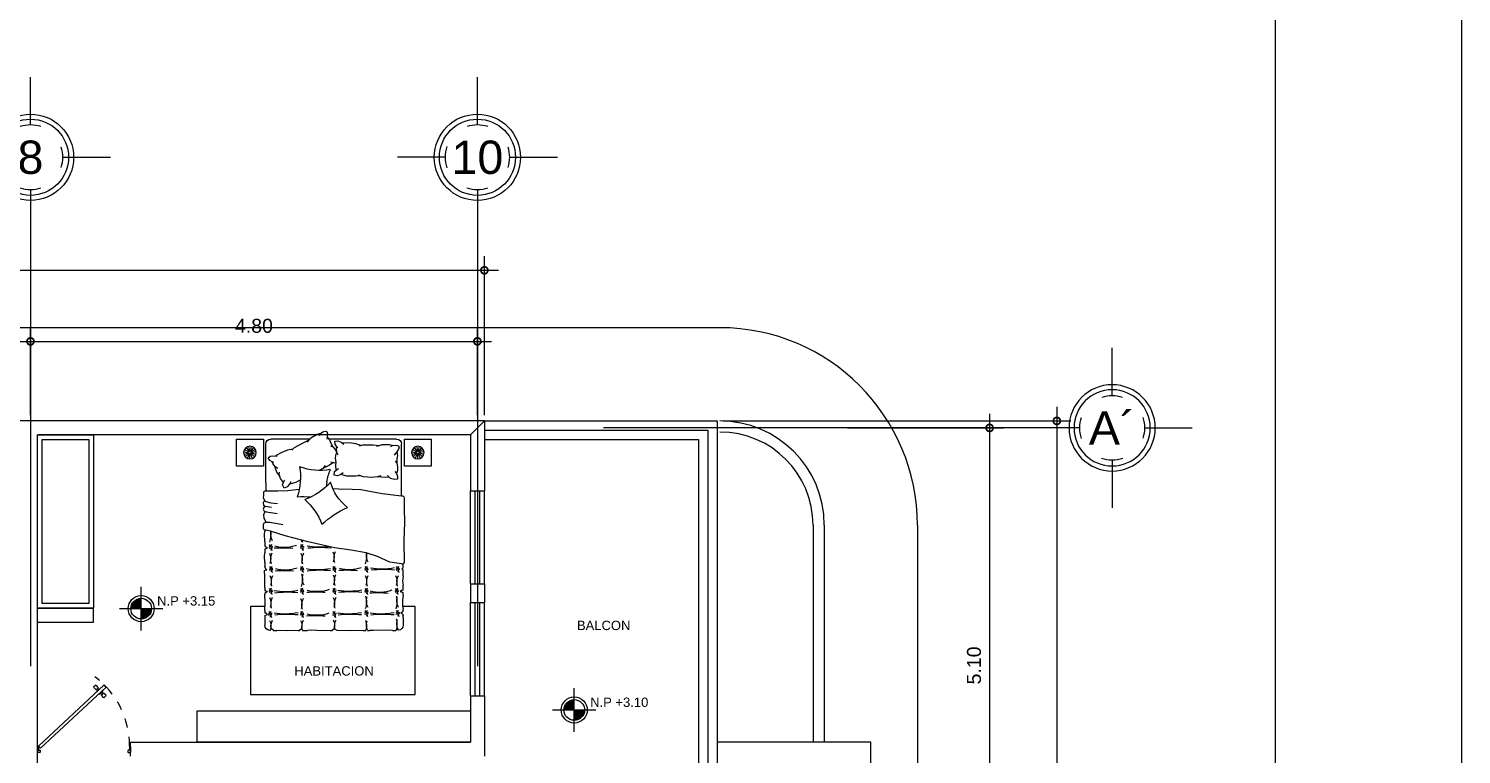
# Model space of a CAD drawing. Header units: inches. Extents: x -370 to 18, y -197 to 199.
# Drawn here: x -157.73 to -142.34, y 176.08 to 183.87 of the extents above; entities that cross this region are included whole.
import ezdxf
from ezdxf.enums import TextEntityAlignment as Align

# ---------------------------------------------------------------- set-up
doc = ezdxf.new("R2010")
doc.units = ezdxf.units.IN
doc.header["$MEASUREMENT"] = 0
doc.header["$PDMODE"] = 34
doc.header["$PDSIZE"] = 0.2
doc.linetypes.add('CENTER2', pattern=[28.575, 19.05, -3.175, 3.175, -3.175])
doc.linetypes.add('RAYITAS', pattern=[0.375, 0.25, -0.125])
for name, color, linetype in [('artefactos', 1, 'Continuous'), ('aux2', 194, 'Continuous'), ('MUEBLES', 7, 'Continuous')]:
    doc.layers.add(name, color=color, linetype=linetype)
doc.styles.get("Standard").update_dxf_attribs({"font": 'arial.ttf'})
doc.linetypes.add('ZIGZAG', pattern='A,0.0001,-0.2,[131,ltypeshp.shx,S=0.2,R=0,X=-0.2,Y=0],-0.4,[131,ltypeshp.shx,S=0.2,R=180,X=0.2,Y=0],-0.2', length=0.8001)
doc.dimstyles.new('E100', dxfattribs={"dimtxt": 0.15, "dimasz": 0.15, "dimexe": 0.15, "dimexo": 0.0625, "dimgap": 0.09, "dimtad": 1, "dimzin": 0, "dimdsep": 46, "dimtxsty": 'Standard', "dimblk": 'DOTSMALL', "dimcen": 0.09, "dimdle": 0.15, "dimclrd": 1, "dimclre": 1, "dimclrt": 2, "dimazin": 0, "dimtfac": 1, "dimtofl": 0, "dimtmove": 1, "dimatfit": 1, "dimldrblk": 'OPEN90', "dimfxl": 1, "dimtolj": 1, "dimtzin": 0, "dimarcsym": 0})

# ---------------------------------------------------------------- blocks, each defined once
blk = doc.blocks.new('velador')
at = {"layer": 'artefactos', "color": 2}
blk.add_lwpolyline([(-0.4, 0.4), (-0.4, 0), (0, 0), (0, 0.4), (-0.4, 0.4)], dxfattribs=at)
for radius in [0.0937, 0.0304]:
    blk.add_circle((-0.2, 0.2), radius, dxfattribs=at)
at = {"layer": 'aux2', "color": 2}
for p, q in [((-0.281, 0.247), (-0.226, 0.215)), ((-0.255, 0.276), (-0.218, 0.225)), ((-0.219, 0.292), (-0.206, 0.23)), ((-0.181, 0.292), (-0.194, 0.23)), ((-0.145, 0.276), (-0.182, 0.225)), ((-0.119, 0.247), (-0.174, 0.215)), ((-0.293, 0.21), (-0.23, 0.203)), ((-0.289, 0.171), (-0.229, 0.191)), ((-0.27, 0.137), (-0.223, 0.18)), ((-0.238, 0.114), (-0.212, 0.172)), ((-0.2, 0.106), (-0.2, 0.17)), ((-0.162, 0.114), (-0.188, 0.172)), ((-0.13, 0.137), (-0.177, 0.18)), ((-0.111, 0.171), (-0.171, 0.191)), ((-0.107, 0.21), (-0.17, 0.203))]:
    blk.add_line(p, q, dxfattribs=at)
blk.add_circle((-0.2, 0.2), 0.0202, dxfattribs=at)
blk = doc.blocks.new('cama_2pl')
at = {"layer": 'artefactos', "color": 1}
for p, q in [((705.82, 610.229), (706.625, 610.229)), ((706.62, 610.223), (706.606, 610.181)), ((706.649, 610.255), (706.62, 610.223)), ((706.728, 610.297), (706.744, 610.27)), ((706.728, 610.297), (706.766, 610.286)), ((706.766, 610.286), (706.844, 610.241)), ((706.844, 610.241), (706.888, 610.192)), ((706.854, 610.229), (707.32, 610.229)), ((705.76, 609.548), (705.76, 610.169)), ((706.606, 610.181), (706.58, 610.136)), ((707.38, 609.708), (707.38, 610.169)), ((706.54, 609.947), (706.54, 609.952)), ((706.54, 609.86), (706.54, 609.864)), ((706.651, 609.72), (706.659, 609.662)), ((707.213, 609.787), (707.216, 609.792)), ((707.38, 609.708), (707.38, 609.609)), ((705.743, 609.548), (705.76, 609.548)), ((706.351, 609.628), (706.512, 609.632)), ((706.512, 609.632), (706.581, 609.638)), ((707.38, 609.609), (707.394, 609.609)), ((707.402, 609.505), (707.382, 609.487)), ((707.32, 609.471), (707.24, 609.463)), ((707.374, 609.363), (707.246, 609.343)), ((707.314, 609.416), (707.386, 609.425)), ((707.382, 609.487), (707.32, 609.471)), ((707.401, 609.369), (707.374, 609.363)), ((707.386, 609.425), (707.404, 609.414)), ((707.412, 609.394), (707.401, 609.369)), ((707.404, 609.414), (707.412, 609.394)), ((707.24, 609.224), (707.178, 609.211)), ((707.337, 609.241), (707.24, 609.224)), ((707.38, 609.239), (707.337, 609.241)), ((707.402, 609.231), (707.38, 609.239)), ((707.41, 609.211), (707.402, 609.231)), ((707.38, 609.145), (707.394, 609.145)), ((707.394, 609.145), (707.394, 609.126)), ((707.394, 609.01), (707.394, 608.959)), ((707.394, 608.919), (707.394, 608.873)), ((705.743, 608.693), (705.743, 608.745)), ((705.76, 608.743), (705.743, 608.743)), ((705.743, 608.601), (705.743, 608.668)), ((707.394, 608.759), (707.394, 608.715)), ((705.743, 608.43), (705.743, 608.486)), ((705.743, 608.37), (705.743, 608.396)), ((707.394, 608.459), (707.394, 608.436)), ((707.394, 608.393), (707.394, 608.38)), ((705.743, 608.179), (705.743, 608.203)), ((707.394, 608.184), (707.394, 608.154)), ((705.743, 608.098), (705.743, 608.126)), ((707.394, 608.126), (707.394, 608.009)), ((705.868, 607.949), (705.827, 607.949)), ((706.167, 607.949), (706.142, 607.949)), ((706.218, 607.949), (706.186, 607.949)), ((706.613, 607.949), (706.587, 607.949)), ((706.944, 607.949), (706.883, 607.949)), ((706.996, 607.949), (706.98, 607.949)), ((707.289, 607.949), (707.25, 607.949)), ((707.327, 607.949), (707.334, 607.949))]:
    blk.add_line(p, q, dxfattribs=at)
for points in [[(706.521, 610.125), (706.535, 610.139), (706.553, 610.169), (706.555, 610.206), (706.522, 610.211), (706.481, 610.195), (706.45, 610.171)], [(706.728, 610.297), (706.701, 610.317), (706.672, 610.326), (706.653, 610.321), (706.646, 610.293), (706.649, 610.255), (706.652, 610.231)], [(706.866, 610.217), (706.931, 610.186), (707.042, 610.125), (707.072, 610.096)], [(705.867, 610.153), (705.834, 610.158), (705.804, 610.152), (705.789, 610.138), (705.798, 610.11), (705.819, 610.078), (705.848, 610.039)], [(705.819, 610.078), (705.809, 610.036), (705.818, 609.993), (705.817, 609.941)], [(705.867, 610.153), (705.906, 610.162), (705.996, 610.161), (706.058, 610.141)], [(705.867, 610.153), (705.894, 610.138)], [(706.027, 610.151), (706.099, 610.157), (706.226, 610.158), (706.266, 610.147)], [(706.246, 610.152), (706.305, 610.174), (706.381, 610.185), (706.465, 610.183)], [(706.517, 610.04), (706.533, 610.071), (706.538, 610.12), (706.535, 610.139)], [(706.539, 609.949), (706.55, 610.007), (706.54, 610.054), (706.533, 610.071)], [(706.61, 610.148), (706.58, 610.136), (706.553, 610.106), (706.534, 610.066)], [(707.057, 610.11), (707.12, 610.099), (707.191, 610.072), (707.263, 610.029)], [(707.284, 609.952), (707.303, 609.957), (707.333, 609.974), (707.353, 610.006), (707.327, 610.026), (707.284, 610.032), (707.245, 610.027)], [(705.837, 609.966), (705.817, 609.941), (705.808, 609.901), (705.811, 609.857), (705.822, 609.821)], [(706.458, 609.827), (706.487, 609.809), (706.525, 609.791), (706.564, 609.798), (706.562, 609.842), (706.527, 609.87), (706.509, 609.878)], [(706.539, 609.86), (706.546, 609.919), (706.539, 609.949)], [(706.54, 609.946), (706.558, 609.941), (706.605, 609.954)], [(706.581, 609.947), (706.619, 609.918), (706.701, 609.881)], [(706.673, 609.914), (706.701, 609.881), (706.742, 609.854)], [(707.214, 609.789), (707.251, 609.835), (707.266, 609.881), (707.268, 609.899)], [(707.239, 609.879), (707.268, 609.899), (707.297, 609.939), (707.303, 609.957)], [(705.842, 609.842), (705.822, 609.821), (705.811, 609.783), (705.811, 609.752), (705.846, 609.75), (705.893, 609.76), (705.928, 609.794)], [(705.911, 609.777), (705.958, 609.77), (706.047, 609.778)], [(706.007, 609.793), (706.047, 609.778), (706.118, 609.773), (706.213, 609.781), (706.273, 609.8)], [(706.245, 609.791), (706.303, 609.787), (706.412, 609.789), (706.487, 609.809)], [(706.967, 609.743), (707.024, 609.712), (707.099, 609.692)], [(707.083, 609.722), (707.099, 609.692), (707.124, 609.659), (707.162, 609.645), (707.181, 609.685), (707.164, 609.726), (707.153, 609.742)], [(707.17, 609.712), (707.205, 609.76), (707.22, 609.811), (707.216, 609.837)], [(705.743, 609.548), (705.732, 609.54), (705.728, 609.525), (705.73, 609.397), (705.725, 609.239), (705.733, 609.013), (705.73, 608.762), (705.733, 608.745), (705.743, 608.745)], [(705.76, 609.548), (705.991, 609.576), (706.245, 609.623), (706.351, 609.628)], [(706.981, 609.627), (707.118, 609.612), (707.238, 609.609), (707.38, 609.609)], [(707.394, 609.609), (707.4, 609.606), (707.408, 609.598), (707.41, 609.559), (707.412, 609.535)], [(707.412, 609.535), (707.402, 609.505)], [(707.385, 609.366), (707.398, 609.355), (707.407, 609.325), (707.403, 609.287), (707.388, 609.259), (707.38, 609.239)], [(707.389, 609.494), (707.402, 609.487), (707.412, 609.473), (707.408, 609.442), (707.386, 609.425)], [(707.394, 609.145), (707.401, 609.146), (707.406, 609.152), (707.41, 609.165), (707.41, 609.211)], [(705.76, 608.743), (705.902, 608.763), (706.047, 608.83), (706.184, 608.872), (706.36, 608.904), (706.561, 608.932), (706.875, 609.003), (707.15, 609.077), (707.323, 609.13), (707.38, 609.145)], [(707.394, 609.01), (707.398, 609.098), (707.394, 609.126)], [(707.394, 608.919), (707.375, 608.928), (707.36, 608.933), (707.384, 608.944), (707.394, 608.959)], [(707.394, 608.759), (707.397, 608.833), (707.394, 608.873)], [(705.743, 608.693), (705.756, 608.68), (705.743, 608.668)], [(707.394, 608.459), (707.393, 608.588), (707.396, 608.664), (707.384, 608.669), (707.368, 608.672), (707.384, 608.685), (707.394, 608.715)], [(705.743, 608.601), (705.749, 608.534), (705.743, 608.486)], [(705.743, 608.43), (705.76, 608.424), (705.779, 608.411), (705.756, 608.408), (705.743, 608.396)], [(705.743, 608.37), (705.751, 608.313), (705.751, 608.238), (705.743, 608.203)], [(707.394, 608.393), (707.375, 608.404), (707.36, 608.413), (707.381, 608.418), (707.394, 608.436)], [(707.394, 608.184), (707.389, 608.274), (707.394, 608.38)], [(705.743, 608.179), (705.752, 608.166), (705.77, 608.154), (705.749, 608.145), (705.743, 608.126)], [(707.394, 608.126), (707.374, 608.134), (707.361, 608.139), (707.377, 608.153), (707.394, 608.154)], [(705.743, 608.098), (705.742, 608.05), (705.743, 608.009)], [(705.797, 607.951), (705.81, 607.961), (705.813, 607.971), (705.817, 607.96), (705.827, 607.949)], [(706.218, 607.949), (706.367, 607.943), (706.531, 607.949), (706.557, 607.964), (706.566, 607.966), (706.587, 607.949)], [(706.944, 607.949), (706.948, 607.965), (706.953, 607.966), (706.98, 607.949)], [(707.289, 607.949), (707.317, 607.971), (707.321, 607.972), (707.328, 607.949)], [(705.868, 607.949), (705.951, 607.953), (706.098, 607.946), (706.142, 607.949)], [(706.613, 607.949), (706.709, 607.945), (706.834, 607.952), (706.883, 607.949)], [(706.996, 607.949), (707.123, 607.945), (707.25, 607.949)]]:
    blk.add_lwpolyline(points, dxfattribs=at)
for centre, radius, start, end in [((705.82, 610.169), 0.06, 90, 180), ((707.32, 610.169), 0.06, 0, 90), ((706.73, 610.553), 0.698, 260.0746, 290.841), ((706.09, 609.637), 0.568, 8.4232, 23.6724), ((707.667, 609.771), 0.7, 169.3472, 199.0941), ((706.06, 609.866), 0.568, 307.5937, 344.5934), ((707.135, 610.173), 0.698, 220.9956, 251.762), ((707.369, 608.975), 0.7, 130.2682, 160.0151), ((706.935, 608.386), 1.158, 86.5284, 94.689), ((705.928, 608.361), 1.158, 47.4494, 65.5579), ((705.803, 608.009), 0.06, 180, 263.4836), ((707.334, 608.009), 0.06, 270, 0)]:
    blk.add_arc(centre, radius, start, end, dxfattribs=at)
at = {"layer": 'aux2', "color": 1}
for points in [[(706.924, 608.931), (706.934, 608.935), (706.944, 608.931), (706.948, 608.906)], [(706.927, 608.949), (706.937, 608.946), (706.95, 608.951), (706.963, 608.971)], [(706.968, 608.928), (706.954, 608.935), (706.944, 608.931), (706.935, 608.9)], [(706.971, 608.948), (706.959, 608.944), (706.949, 608.95), (706.937, 608.978)], [(707.297, 608.931), (707.307, 608.935), (707.316, 608.931), (707.321, 608.906)], [(707.3, 608.949), (707.31, 608.946), (707.323, 608.951), (707.336, 608.971)], [(707.341, 608.928), (707.327, 608.935), (707.316, 608.931), (707.308, 608.9)], [(707.344, 608.948), (707.332, 608.944), (707.322, 608.95), (707.31, 608.978)], [(705.782, 608.67), (705.792, 608.674), (705.801, 608.669), (705.805, 608.645)], [(705.785, 608.688), (705.795, 608.685), (705.807, 608.689), (705.82, 608.71)], [(705.826, 608.666), (705.812, 608.673), (705.801, 608.669), (705.793, 608.639)], [(705.829, 608.686), (705.816, 608.683), (705.807, 608.689), (705.795, 608.716)], [(706.155, 608.67), (706.165, 608.674), (706.174, 608.669), (706.178, 608.645)], [(706.158, 608.688), (706.168, 608.685), (706.18, 608.689), (706.193, 608.71)], [(706.198, 608.666), (706.185, 608.673), (706.174, 608.669), (706.166, 608.639)], [(706.202, 608.686), (706.189, 608.683), (706.18, 608.689), (706.168, 608.716)], [(706.539, 608.67), (706.549, 608.674), (706.558, 608.669), (706.562, 608.645)], [(706.541, 608.688), (706.552, 608.685), (706.564, 608.689), (706.577, 608.71)], [(706.582, 608.666), (706.569, 608.673), (706.558, 608.669), (706.549, 608.639)], [(706.585, 608.686), (706.573, 608.683), (706.564, 608.689), (706.552, 608.716)], [(706.924, 608.67), (706.934, 608.674), (706.944, 608.669), (706.948, 608.645)], [(706.927, 608.688), (706.937, 608.685), (706.95, 608.689), (706.963, 608.71)], [(706.968, 608.666), (706.954, 608.673), (706.944, 608.669), (706.935, 608.639)], [(706.971, 608.686), (706.959, 608.683), (706.949, 608.689), (706.937, 608.716)], [(707.292, 608.67), (707.302, 608.674), (707.311, 608.669), (707.316, 608.645)], [(707.295, 608.688), (707.305, 608.685), (707.318, 608.689), (707.331, 608.71)], [(707.336, 608.666), (707.322, 608.673), (707.311, 608.669), (707.303, 608.639)], [(707.339, 608.686), (707.327, 608.683), (707.317, 608.689), (707.305, 608.716)], [(705.794, 608.408), (705.803, 608.412), (705.813, 608.407), (705.817, 608.383)], [(705.796, 608.426), (705.806, 608.423), (705.819, 608.427), (705.832, 608.448)], [(705.837, 608.404), (705.823, 608.411), (705.813, 608.407), (705.804, 608.377)], [(705.84, 608.424), (705.828, 608.421), (705.818, 608.427), (705.806, 608.454)], [(706.155, 608.408), (706.165, 608.412), (706.174, 608.407), (706.178, 608.383)], [(706.158, 608.426), (706.168, 608.423), (706.18, 608.427), (706.193, 608.448)], [(706.198, 608.404), (706.185, 608.411), (706.174, 608.407), (706.166, 608.377)], [(706.202, 608.424), (706.189, 608.421), (706.18, 608.427), (706.168, 608.454)], [(706.539, 608.409), (706.549, 608.413), (706.558, 608.409), (706.562, 608.384)], [(706.541, 608.427), (706.552, 608.424), (706.564, 608.429), (706.577, 608.449)], [(706.582, 608.406), (706.569, 608.413), (706.558, 608.409), (706.549, 608.378)], [(706.585, 608.426), (706.573, 608.422), (706.564, 608.428), (706.552, 608.455)], [(706.924, 608.408), (706.934, 608.412), (706.944, 608.407), (706.948, 608.383)], [(706.927, 608.426), (706.937, 608.423), (706.95, 608.427), (706.963, 608.448)], [(706.968, 608.404), (706.954, 608.411), (706.944, 608.407), (706.935, 608.377)], [(706.971, 608.424), (706.959, 608.421), (706.949, 608.427), (706.937, 608.454)], [(707.298, 608.408), (707.308, 608.412), (707.317, 608.407), (707.321, 608.383)], [(707.301, 608.426), (707.311, 608.423), (707.324, 608.427), (707.336, 608.448)], [(707.342, 608.404), (707.328, 608.411), (707.317, 608.407), (707.309, 608.377)], [(707.345, 608.424), (707.332, 608.421), (707.323, 608.427), (707.311, 608.454)], [(705.783, 608.144), (705.793, 608.148), (705.802, 608.143), (705.806, 608.119)], [(705.786, 608.162), (705.796, 608.159), (705.808, 608.163), (705.821, 608.184)], [(705.827, 608.14), (705.813, 608.147), (705.802, 608.143), (705.794, 608.113)], [(705.83, 608.16), (705.817, 608.157), (705.808, 608.163), (705.796, 608.19)], [(706.155, 608.144), (706.165, 608.148), (706.174, 608.143), (706.178, 608.119)], [(706.158, 608.162), (706.168, 608.159), (706.18, 608.163), (706.193, 608.184)], [(706.198, 608.14), (706.185, 608.147), (706.174, 608.143), (706.166, 608.113)], [(706.202, 608.16), (706.189, 608.157), (706.18, 608.163), (706.168, 608.19)], [(706.539, 608.132), (706.549, 608.136), (706.558, 608.131), (706.562, 608.107)], [(706.541, 608.15), (706.552, 608.147), (706.564, 608.151), (706.577, 608.172)], [(706.582, 608.128), (706.569, 608.135), (706.558, 608.131), (706.549, 608.101)], [(706.585, 608.148), (706.573, 608.145), (706.564, 608.151), (706.552, 608.178)], [(706.924, 608.133), (706.934, 608.137), (706.944, 608.132), (706.948, 608.108)], [(706.927, 608.151), (706.937, 608.148), (706.95, 608.152), (706.963, 608.173)], [(706.968, 608.129), (706.954, 608.136), (706.944, 608.132), (706.935, 608.102)], [(706.971, 608.149), (706.959, 608.146), (706.949, 608.152), (706.937, 608.179)], [(707.304, 608.133), (707.314, 608.137), (707.323, 608.132), (707.327, 608.108)], [(707.306, 608.151), (707.317, 608.148), (707.329, 608.152), (707.342, 608.173)], [(707.347, 608.129), (707.334, 608.136), (707.323, 608.132), (707.314, 608.102)], [(707.351, 608.149), (707.338, 608.146), (707.329, 608.152), (707.317, 608.179)]]:
    blk.add_lwpolyline(points, dxfattribs=at)
for centre, radius, start, end in [((706.769, 609.05), 0.177, 342.6443, 350.615), ((707.092, 609.059), 0.146, 194.2398, 201.5194), ((707.17, 609.094), 0.152, 330.0061, 12.9891), ((707.574, 609.084), 0.252, 169.5069, 199.7293), ((706.028, 608.838), 0.152, 330.0061, 12.3194), ((706.432, 608.828), 0.252, 169.9188, 199.7293), ((706.389, 608.811), 0.177, 342.6443, 26.1603), ((706.711, 608.82), 0.146, 152.7511, 201.5194), ((706.728, 607.637), 1.303, 83.3254, 95.5842), ((706.751, 609.682), 0.742, 261.0364, 280.5874), ((706.769, 608.795), 0.177, 342.6443, 26.1603), ((707.092, 608.804), 0.146, 152.7511, 201.5194), ((707.16, 609.371), 0.435, 250.4133, 285.151), ((707.182, 607.52), 1.415, 86.0351, 95.0058), ((707.145, 608.795), 0.177, 342.6443, 26.1603), ((707.468, 608.804), 0.146, 152.7511, 201.5194), ((705.994, 609.42), 0.742, 258.3524, 280.5874), ((705.971, 607.375), 1.303, 83.3254, 95.5842), ((706.389, 609.106), 0.435, 250.4133, 285.151), ((706.411, 607.254), 1.415, 86.0351, 95.0058), ((706.76, 609.411), 0.742, 258.3524, 280.5874), ((706.737, 607.366), 1.303, 83.3254, 95.5842), ((707.151, 609.101), 0.435, 250.4133, 285.151), ((707.172, 607.249), 1.415, 86.0351, 95.0058), ((705.639, 608.527), 0.177, 342.6443, 26.1603), ((705.962, 608.536), 0.146, 152.7511, 201.5194), ((706, 608.527), 0.177, 342.6443, 26.1603), ((706.323, 608.536), 0.146, 152.7511, 201.5194), ((706.385, 608.537), 0.177, 342.6443, 26.1603), ((706.707, 608.546), 0.146, 152.7511, 201.5194), ((706.793, 608.564), 0.152, 330.0061, 18.9919), ((707.196, 608.555), 0.252, 163.9853, 199.7293), ((707.138, 608.527), 0.177, 342.6443, 26.1603), ((707.461, 608.536), 0.146, 152.7511, 201.5194), ((705.665, 608.298), 0.152, 330.0061, 18.9919), ((706.068, 608.289), 0.252, 163.9853, 199.7293), ((706.021, 608.836), 0.435, 250.4133, 285.151), ((706.043, 606.984), 1.415, 86.0351, 95.0058), ((706.029, 608.298), 0.152, 330.0061, 18.9919), ((706.432, 608.289), 0.252, 163.9853, 199.7293), ((706.384, 609.155), 0.742, 258.3524, 280.5874), ((706.361, 607.109), 1.303, 83.3254, 95.5842), ((706.383, 608.265), 0.177, 342.6443, 26.1603), ((706.706, 608.274), 0.146, 152.7511, 201.5194), ((706.772, 608.845), 0.435, 250.4133, 285.151), ((706.794, 606.993), 1.415, 86.0351, 95.0058), ((706.773, 608.254), 0.177, 342.6443, 26.1603), ((707.096, 608.263), 0.146, 152.7511, 201.5194), ((707.148, 609.15), 0.742, 258.3524, 280.5874), ((707.125, 607.104), 1.303, 83.3254, 95.5842), ((707.142, 608.265), 0.177, 342.6443, 26.1603), ((707.465, 608.274), 0.146, 152.7511, 201.5194), ((706, 608.885), 0.742, 258.3524, 280.5874), ((705.977, 606.84), 1.303, 83.3254, 95.5842), ((706.387, 608.885), 0.742, 258.3524, 280.5874), ((706.364, 606.84), 1.303, 83.3254, 95.5842), ((706.774, 608.563), 0.435, 250.4133, 285.151), ((707.145, 608.885), 0.742, 258.3524, 280.5874), ((707.122, 606.84), 1.303, 83.3254, 95.5842), ((705.665, 608.025), 0.152, 330.0061, 18.9919), ((706.068, 608.016), 0.252, 163.9853, 194.5806), ((706.029, 608.011), 0.152, 335.8404, 18.9919), ((706.432, 608.002), 0.252, 163.9853, 191.9955), ((706.383, 607.998), 0.177, 348.8205, 26.1603), ((706.706, 608.007), 0.146, 152.7511, 196.1313), ((706.796, 606.711), 1.415, 86.0351, 95.0058), ((706.773, 607.991), 0.177, 351.4985, 26.1603), ((707.096, 608), 0.146, 152.7511, 193.3336), ((707.142, 607.991), 0.177, 353.4506, 26.1603), ((707.465, 608), 0.146, 152.7511, 191.1853)]:
    blk.add_arc(centre, radius, start, end, dxfattribs=at)
at = {"layer": 'artefactos', "color": 1, "xscale": 0.7999999999999545, "yscale": 0.7999999999999545, "zscale": 0.7999999999999545}
for p in [(705.726, 609.909), (707.73, 609.909)]:
    blk.add_blockref('velador', p, dxfattribs=at)
blk = doc.blocks.new('*U41')
at = {"layer": 'artefactos', "color": 1}
for p, q in [((0.011, 0.034), (0.717, 0.69)), ((0.032, 0.013), (0.738, 0.668)), ((0.625, 0.689), (0.601, 0.665)), ((0.601, 0.665), (0.629, 0.637)), ((0.625, 0.689), (0.653, 0.661)), ((0.653, 0.661), (0.629, 0.637)), ((0.675, 0.653), (0.637, 0.615)), ((0.702, 0.626), (0.664, 0.588)), ((0.675, 0.653), (0.678, 0.65)), ((0.702, 0.626), (0.699, 0.629)), ((0.738, 0.668), (0.717, 0.69)), ((0.637, 0.615), (0.64, 0.612)), ((0.664, 0.588), (0.661, 0.591)), ((0.71, 0.604), (0.686, 0.58)), ((0.714, 0.552), (0.686, 0.58)), ((0.738, 0.576), (0.71, 0.604)), ((0.738, 0.576), (0.714, 0.552)), ((0, 0.031), (0, -0.031)), ((0.008, 0.034), (0.003, 0.034)), ((0.011, 0.034), (0.032, 0.013)), ((0.011, 0.031), (0.011, -0.011)), ((0.989, 0.031), (0.989, -0.011)), ((0.992, 0.034), (0.997, 0.034)), ((1, 0.031), (1, -0.031)), ((0.025, -0.034), (0.003, -0.034)), ((0.011, -0.011), (0.025, -0.011)), ((0.028, -0.014), (0.028, -0.031)), ((0.972, -0.014), (0.972, -0.031)), ((0.989, -0.011), (0.975, -0.011)), ((0.975, -0.034), (0.997, -0.034))]:
    blk.add_line(p, q, dxfattribs=at)
at = {"layer": 'artefactos', "color": 1, "linetype": 'RAYITAS', "ltscale": 0.15}
blk.add_arc((0.061, 0.034), 0.928, 0, 53.3291, dxfattribs=at)
at = {"layer": 'artefactos', "color": 1}
for centre, radius, start, end in [((0.624, 0.629), 0.0188, 310.968, 53.1574), ((0.661, 0.665), 0.0188, 216.8426, 319.032), ((0.714, 0.612), 0.0188, 130.968, 233.1574), ((0.678, 0.576), 0.0188, 36.8426, 139.032), ((0.003, 0.031), 0.003, 90, 180), ((0.008, 0.031), 0.003, 0, 90), ((0.992, 0.031), 0.003, 90, 180), ((0.997, 0.031), 0.003, 0, 90), ((0.003, -0.031), 0.003, 180, 270), ((0.025, -0.014), 0.003, 0, 90), ((0.025, -0.031), 0.003, 270, 0), ((0.975, -0.014), 0.003, 90, 180), ((0.975, -0.031), 0.003, 180, 270), ((0.997, -0.031), 0.003, 270, 0)]:
    blk.add_arc(centre, radius, start, end, dxfattribs=at)
blk = doc.blocks.new('EJE NORTE NUEVO')
at = {"color": 8}
for p, q in [((0, 3.252), (0, 3.764)), ((-0.347, 2.905), (-0.859, 2.905)), ((0.347, 2.905), (0.859, 2.905))]:
    blk.add_line(p, q, dxfattribs=at)
at = {"color": 2, "linetype": 'CENTER2'}
blk.add_line((0, 2.558), (0, -2.558), dxfattribs=at)
at = {"color": 8}
blk.add_circle((0, 2.905), 0.463, dxfattribs=at)
at = {"color": 4}
blk.add_circle((0, 2.905), 0.409, dxfattribs=at)
at = {"color": 8}
for start, end in [(71.4161, 108.5839), (160.6993, 199.2784), (341.7694, 18.2529), (251.0526, 288.9474)]:
    blk.add_arc((0, 2.905), 0.347, start, end, dxfattribs=at)
at = {"color": 4}
blk.add_attdef('A', text='', height=0.358, dxfattribs=at).set_placement((0, 2.905), align=Align.MIDDLE_CENTER)
blk = doc.blocks.new('_DotSmall')
at = {"color": 0, "linetype": 'ByBlock', "const_width": 0.5}
blk.add_lwpolyline([(-0.0625, 0, 1), (0.0625, 0, 1)], format="xyb", close=True, dxfattribs=at)
blk = doc.blocks.new('*D719')
at = {"color": 1, "lineweight": -2, "transparency": 16777216}
for p, q in [((-161.461, 179.72), (-161.461, 180.661)), ((-157.711, 179.72), (-157.711, 180.661)), ((-161.611, 180.511), (-157.561, 180.511))]:
    blk.add_line(p, q, dxfattribs=at)
at = {"layer": 'DEFPOINTS', "color": 0, "transparency": 16777216}
for p in [(-157.711, 180.511), (-161.461, 179.657), (-157.711, 179.657)]:
    blk.add_point(p, dxfattribs=at)
at = {"color": 1, "lineweight": -2, "transparency": 16777216, "xscale": 0.15, "yscale": 0.15, "zscale": 0.15, "rotation": 180}
blk.add_blockref('_DotSmall', (-161.461, 180.511), dxfattribs=at)
at = {"color": 1, "lineweight": -2, "transparency": 16777216, "xscale": 0.15, "yscale": 0.15, "zscale": 0.15}
blk.add_blockref('_DotSmall', (-157.711, 180.511), dxfattribs=at)
at = {"color": 2, "transparency": 16777216, "insert": (-159.586, 180.677), "char_height": 0.15, "attachment_point": 5}
blk.add_mtext('\\A1;3.75', dxfattribs=at)
blk = doc.blocks.new('_Open90')
at = {"color": 0, "linetype": 'ByBlock', "lineweight": -2}
for p, q in [((0, 0), (-1, 0)), ((-0.5, 0.5), (0, 0)), ((0, 0), (-0.5, -0.5))]:
    blk.add_line(p, q, dxfattribs=at)
blk = doc.blocks.new('*D720')
at = {"color": 1, "lineweight": -2, "transparency": 16777216}
for p, q in [((-157.711, 179.72), (-157.711, 180.661)), ((-152.911, 179.72), (-152.911, 180.661)), ((-157.861, 180.511), (-152.761, 180.511))]:
    blk.add_line(p, q, dxfattribs=at)
at = {"layer": 'DEFPOINTS', "color": 0, "transparency": 16777216}
for p in [(-152.911, 180.511), (-157.711, 179.657), (-152.911, 179.657)]:
    blk.add_point(p, dxfattribs=at)
at = {"color": 1, "lineweight": -2, "transparency": 16777216, "xscale": 0.15, "yscale": 0.15, "zscale": 0.15, "rotation": 180}
blk.add_blockref('_DotSmall', (-157.711, 180.511), dxfattribs=at)
at = {"color": 1, "lineweight": -2, "transparency": 16777216, "xscale": 0.15, "yscale": 0.15, "zscale": 0.15}
blk.add_blockref('_DotSmall', (-152.911, 180.511), dxfattribs=at)
at = {"color": 2, "transparency": 16777216, "insert": (-155.311, 180.677), "char_height": 0.15, "attachment_point": 5}
blk.add_mtext('\\A1;4.80', dxfattribs=at)
blk = doc.blocks.new('*D728')
at = {"color": 1, "lineweight": -2, "transparency": 16777216}
for p, q in [((-168.186, 179.72), (-168.186, 181.424)), ((-152.836, 179.72), (-152.836, 181.424)), ((-168.336, 181.274), (-152.686, 181.274))]:
    blk.add_line(p, q, dxfattribs=at)
at = {"layer": 'DEFPOINTS', "color": 0, "transparency": 16777216}
for p in [(-152.836, 181.274), (-168.186, 179.657), (-152.836, 179.657)]:
    blk.add_point(p, dxfattribs=at)
at = {"color": 1, "lineweight": -2, "transparency": 16777216, "xscale": 0.15, "yscale": 0.15, "zscale": 0.15, "rotation": 180}
blk.add_blockref('_DotSmall', (-168.186, 181.274), dxfattribs=at)
at = {"color": 1, "lineweight": -2, "transparency": 16777216, "xscale": 0.15, "yscale": 0.15, "zscale": 0.15}
blk.add_blockref('_DotSmall', (-152.836, 181.274), dxfattribs=at)
at = {"color": 2, "transparency": 16777216, "insert": (-160.511, 181.441), "char_height": 0.15, "attachment_point": 5}
blk.add_mtext('\\A1;15.35', dxfattribs=at)
blk = doc.blocks.new('*D714')
at = {"color": 1, "lineweight": -2, "transparency": 16777216}
for p, q in [((-147.41, 179.732), (-147.41, 174.332)), ((-148.936, 179.582), (-147.26, 179.582)), ((-148.936, 174.482), (-147.26, 174.482))]:
    blk.add_line(p, q, dxfattribs=at)
at = {"layer": 'DEFPOINTS', "color": 0, "transparency": 16777216}
for p in [(-148.999, 179.582), (-148.999, 174.482), (-147.41, 174.482)]:
    blk.add_point(p, dxfattribs=at)
at = {"color": 1, "lineweight": -2, "transparency": 16777216, "xscale": 0.15, "yscale": 0.15, "zscale": 0.15}
for p, rotation in [((-147.41, 179.582), 90), ((-147.41, 174.482), 270)]:
    blk.add_blockref('_DotSmall', p, dxfattribs=dict(at, rotation=rotation))
at = {"color": 2, "transparency": 16777216, "insert": (-147.577, 177.032), "char_height": 0.15, "attachment_point": 5, "rotation": 90}
blk.add_mtext('\\A1;5.10', dxfattribs=at)
blk = doc.blocks.new('*D716')
at = {"color": 1, "lineweight": -2, "transparency": 16777216}
for p, q in [((-146.688, 179.807), (-146.688, 170.507)), ((-150.273, 179.657), (-146.538, 179.657)), ((-149.123, 170.657), (-146.538, 170.657))]:
    blk.add_line(p, q, dxfattribs=at)
at = {"layer": 'DEFPOINTS', "color": 0, "transparency": 16777216}
for p in [(-150.336, 179.657), (-149.186, 170.657), (-146.688, 170.657)]:
    blk.add_point(p, dxfattribs=at)
at = {"color": 1, "lineweight": -2, "transparency": 16777216, "xscale": 0.15, "yscale": 0.15, "zscale": 0.15}
for p, rotation in [((-146.688, 179.657), 90), ((-146.688, 170.657), 270)]:
    blk.add_blockref('_DotSmall', p, dxfattribs=dict(at, rotation=rotation))
at = {"color": 2, "transparency": 16777216, "insert": (-146.855, 175.157), "char_height": 0.15, "attachment_point": 5, "rotation": 90}
blk.add_mtext('\\A1;9.00', dxfattribs=at)
blk = doc.blocks.new('A$C01451027')
h = blk.add_hatch(color=256)
h.dxf.hatch_style = 1
h.paths.add_polyline_path([(-0.111, 0), (0, 0), (0, 0.111, 0.414214)])
h = blk.add_hatch(color=256)
h.dxf.hatch_style = 1
h.paths.add_polyline_path([(0, 0), (0, -0.111, 0.414214), (0.111, 0)])
at = {"color": 2}
for p, q in [((0, -0.233), (0, 0.233)), ((-0.233, 0), (0.233, 0))]:
    blk.add_line(p, q, dxfattribs=at)
blk.add_circle((0, 0), 0.14, dxfattribs=at)
at = {"color": 3}
blk.add_circle((0, 0), 0.111, dxfattribs=at)

msp = doc.modelspace()

# ---------------------------------------------------------------- linework, layer by layer
at = {"color": 8}
for p, q in [((-150.30578, 180.65734), (-170.06252, 180.65734)), ((-149.30578, 178.53734), (-149.30578, 176.20734)), ((-149.18578, 178.53734), (-149.18578, 176.20734)), ((-148.18578, 178.53734), (-148.18578, 169.4748))]:
    msp.add_line(p, q, dxfattribs=at)
at = {"color": 4}
for p, q in [((-152.83578, 179.65734), (-158.51078, 179.65734)), ((-152.83578, 179.65734), (-152.83578, 178.90734)), ((-150.33578, 179.65734), (-150.33578, 178.90734)), ((-152.98578, 179.50734), (-157.63578, 179.50734)), ((-157.63578, 175.16894), (-157.63578, 179.50734)), ((-152.98578, 179.50734), (-152.98578, 178.90734)), ((-152.98578, 178.90734), (-152.83578, 178.90734)), ((-152.98578, 177.90734), (-152.98578, 177.70734)), ((-152.98578, 177.90734), (-152.83578, 177.90734)), ((-152.98578, 177.90734), (-152.98578, 177.70734)), ((-152.83578, 177.90734), (-152.83578, 177.70734)), ((-152.83578, 177.90734), (-152.83578, 177.70734)), ((-157.63578, 177.64575), (-157.03578, 177.64575)), ((-157.03578, 177.49575), (-157.03578, 177.64575)), ((-152.98578, 177.70734), (-152.83578, 177.70734)), ((-157.63578, 177.49575), (-157.03578, 177.49575)), ((-152.98578, 176.70734), (-152.98578, 176.20734)), ((-152.98578, 176.70734), (-152.83578, 176.70734)), ((-152.83578, 176.70734), (-152.83578, 176.05734)), ((-156.63578, 176.20734), (-152.98578, 176.20734)), ((-156.63578, 176.05734), (-156.63578, 176.20734))]:
    msp.add_line(p, q, dxfattribs=at)
msp.add_line((-152.98578, 179.50734), (-152.83578, 179.65734))
at = {"color": 2}
for p, q in [((-152.83578, 179.65734), (-150.33578, 179.65734)), ((-150.33578, 179.65734), (-150.33578, 174.10734)), ((-152.93578, 177.90734), (-152.93578, 178.90734)), ((-152.88578, 177.90734), (-152.88578, 178.90734)), ((-152.93578, 176.70734), (-152.93578, 177.70734)), ((-152.88578, 176.70734), (-152.88578, 177.70734))]:
    msp.add_line(p, q, dxfattribs=at)
at = {"color": 3}
for p, q in [((-152.83578, 179.55734), (-150.43578, 179.55734)), ((-152.83578, 179.45734), (-150.53578, 179.45734)), ((-150.53578, 179.45734), (-150.53578, 174.30734)), ((-150.43578, 179.55734), (-150.43578, 174.20734))]:
    msp.add_line(p, q, dxfattribs=at)
at = {"color": 1}
for p, q in [((-152.98578, 177.90734), (-152.98578, 178.90734)), ((-152.83578, 177.90734), (-152.83578, 178.90734)), ((-152.98578, 176.70734), (-152.98578, 177.70734)), ((-152.83578, 176.70734), (-152.83578, 177.70734))]:
    msp.add_line(p, q, dxfattribs=at)
for points in [[(-157.03578, 177.64575), (-157.63578, 177.64575), (-157.63578, 179.50734), (-157.03578, 179.50734)], [(-157.08578, 177.69575), (-157.58578, 177.69575), (-157.58578, 179.45734), (-157.08578, 179.45734)], [(-152.98578, 176.20734), (-155.92193, 176.20734), (-155.92193, 176.54552), (-152.98578, 176.54552)]]:
    msp.add_lwpolyline(points, close=True, dxfattribs=at)
at = {"color": 1, "ltscale": 0.3}
msp.add_lwpolyline([(-150.5866, 173.88234), (-150.5866, 173.88234), (-148.68578, 173.88234), (-148.68578, 176.20734), (-150.33578, 176.20734)], dxfattribs=at)
at = {"color": 8}
for radius in [2.12, 1.12, 1]:
    msp.add_arc((-150.30578, 178.53734), radius, 0, 90, dxfattribs=at)
at = {"layer": 'MUEBLES', "color": 1}
msp.add_lwpolyline([(-142.34345, 198.5134), (-142.34345, 156.4634), (-201.74345, 156.4634), (-201.74345, 198.5134)], close=True, dxfattribs=at)
at = {"layer": 'MUEBLES', "color": 6}
msp.add_lwpolyline([(-144.34345, 197.5134), (-144.34345, 157.4634), (-199.74345, 157.4634), (-199.74345, 197.5134)], close=True, dxfattribs=at)
at = {"layer": 'MUEBLES', "color": 8, "linetype": 'ZIGZAG', "ltscale": 0.05}
msp.add_lwpolyline([(-155.19311, 177.66574), (-155.347, 177.66574), (-155.347, 176.72002), (-153.57792, 176.72002), (-153.57792, 177.66574), (-153.71602, 177.66574)], dxfattribs=at)

# ---------------------------------------------------------------- block references
for p, values in [((-157.71078, 179.58234), {'A': '8'}), ((-152.91078, 179.58234), {'A': '10'})]:
    msp.add_blockref('EJE NORTE NUEVO', p).add_auto_attribs(values)
ref = msp.add_blockref('EJE NORTE NUEVO', (-148.9989, 179.58234), dxfattribs=dict(xscale=-1, rotation=270))
ref.add_attrib('A', 'A´', dxfattribs={"color": 4, "height": 0.35811}).set_placement((-146.09376, 179.58234), align=Align.MIDDLE_CENTER)
for p in [(-156.52208, 177.64184), (-151.87103, 176.55404)]:
    msp.add_blockref('A$C01451027', p)
at = {"layer": 'artefactos'}
msp.add_blockref('*U41', (-157.63578, 176.13234), dxfattribs=at)
at = {"layer": 'MUEBLES', "xscale": -0.9000000000000057, "yscale": 0.9000000000000057, "zscale": 0.9000000000000057}
msp.add_blockref('cama_2pl', (481.45897, -369.74511), dxfattribs=at)

# ---------------------------------------------------------------- texts
at = {"color": 2, "char_height": 0.1}
for s, insert, attachment_point in [('BALCON ', (-151.84198, 177.5117), 1), ('HABITACION ', (-154.87755, 176.92216), 7)]:
    msp.add_mtext(s, dxfattribs=dict(at, insert=insert, attachment_point=attachment_point))
at = {"layer": 'MUEBLES', "color": 2}
for s, p in [('N.P +3.15', (-156.35109, 177.67506)), ('N.P +3.10', (-151.70005, 176.58725))]:
    msp.add_text(s, height=0.1, dxfattribs=at).set_placement(p)

# ---------------------------------------------------------------- dimensions: what is measured, and where the dimension line sits
for base, p1, p2, picture, middle in [((-152.83578, 181.274), (-168.18578, 179.65734), (-152.83578, 179.65734), '*D728', (-160.51078, 181.44064)), ((-157.71078, 180.5108), (-161.46078, 179.65734), (-157.71078, 179.65734), '*D719', (-159.58578, 180.67744)), ((-152.91078, 180.5108), (-157.71078, 179.65734), (-152.91078, 179.65734), '*D720', (-155.31078, 180.67739))]:
    dim = msp.add_linear_dim(base=base, p1=p1, p2=p2, dimstyle='E100')
    dim.commit()
    dim.dimension.update_dxf_attribs({"geometry": picture, "text_midpoint": middle})
for base, p1, p2, picture, middle in [((-146.68794, 170.65734), (-150.33578, 179.65734), (-149.18578, 170.65734), '*D716', (-146.85452, 175.15734)), ((-147.41005, 174.48234), (-148.9989, 179.58234), (-148.9989, 174.48234), '*D714', (-147.57664, 177.03234))]:
    dim = msp.add_linear_dim(base=base, p1=p1, p2=p2, angle=90, dimstyle='E100')
    dim.commit()
    dim.dimension.update_dxf_attribs({"geometry": picture, "text_midpoint": middle})

doc.saveas('drawing.dxf')
